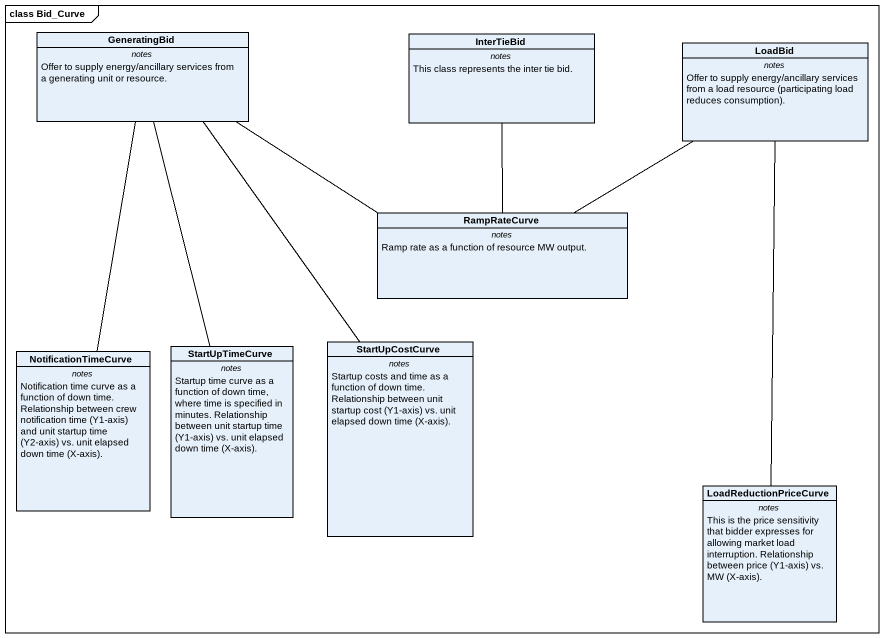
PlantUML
@startuml
mainframe class Bid_Curve
hide circle
hide empty members
class GeneratingBid {
  -- notes --
  Offer to supply energy/ancillary services from a generating unit or resource.
}
class InterTieBid {
  -- notes --
  This class represents the inter tie bid.
}
class LoadBid {
  -- notes --
  {field} Offer to supply energy/ancillary services from a load resource (participating load reduces consumption).
}
class RampRateCurve {
  -- notes --
  Ramp rate as a function of resource MW output.
}
class NotificationTimeCurve {
  -- notes --
  {field} Notification time curve as a function of down time. Relationship between crew notification time (Y1-axis) and unit startup time (Y2-axis) vs. unit elapsed down time (X-axis).
}
class StartUpTimeCurve {
  -- notes --
  {field} Startup time curve as a function of down time, where time is specified in minutes. Relationship between unit startup time (Y1-axis) vs. unit elapsed down time (X-axis).
}
class StartUpCostCurve {
  -- notes --
  {field} Startup costs and time as a function of down time. Relationship between unit startup cost (Y1-axis) vs. unit elapsed down time (X-axis).
}
class LoadReductionPriceCurve {
  -- notes --
  {field} This is the price sensitivity that bidder expresses for allowing market load interruption. Relationship between price (Y1-axis) vs. MW (X-axis).
}
GeneratingBid -right- RampRateCurve
GeneratingBid -- NotificationTimeCurve
InterTieBid -- RampRateCurve
LoadBid -- RampRateCurve
LoadBid -- LoadReductionPriceCurve
StartUpTimeCurve -up- GeneratingBid
StartUpCostCurve -up- GeneratingBid
@enduml
